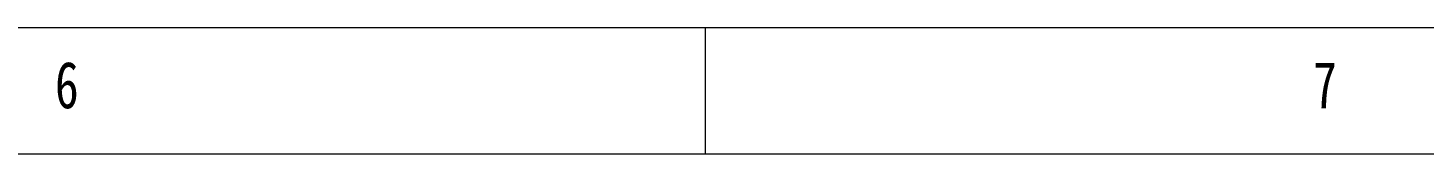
# Paper-space layout '시트2-ENG' of a CAD drawing. Header units: millimetres. Extents: x 5 to 415, y 5 to 292.
# Drawn here: x 283.1 to 338.6, y 287 to 292 of the extents above; entities that cross this region are included whole.
import ezdxf

# ---------------------------------------------------------------- set-up
doc = ezdxf.new("R2010")
doc.units = ezdxf.units.MM
doc.styles.add('SLDTEXTSTYLE3', font='TXT', dxfattribs={"width": 0.75})

psp = doc.layouts.new('시트2-ENG')

# ---------------------------------------------------------------- linework, layer by layer
at = {"color": 7, "linetype": 'Continuous', "lineweight": 18}
for p, q in [((415, 292), (5, 292)), ((310, 292), (310, 287)), ((410.25, 287), (10, 287))]:
    psp.add_line(p, q, dxfattribs=at)

# ---------------------------------------------------------------- texts
at = {"color": 7, "linetype": 'Continuous', "lineweight": 0, "char_height": 1.852, "attachment_point": 1, "style": 'SLDTEXTSTYLE3'}
for s, insert in [('6', (284.167, 290.668)), ('7', (334.167, 290.668))]:
    psp.add_mtext(s, dxfattribs=dict(at, insert=insert))

doc.saveas('drawing.dxf')
